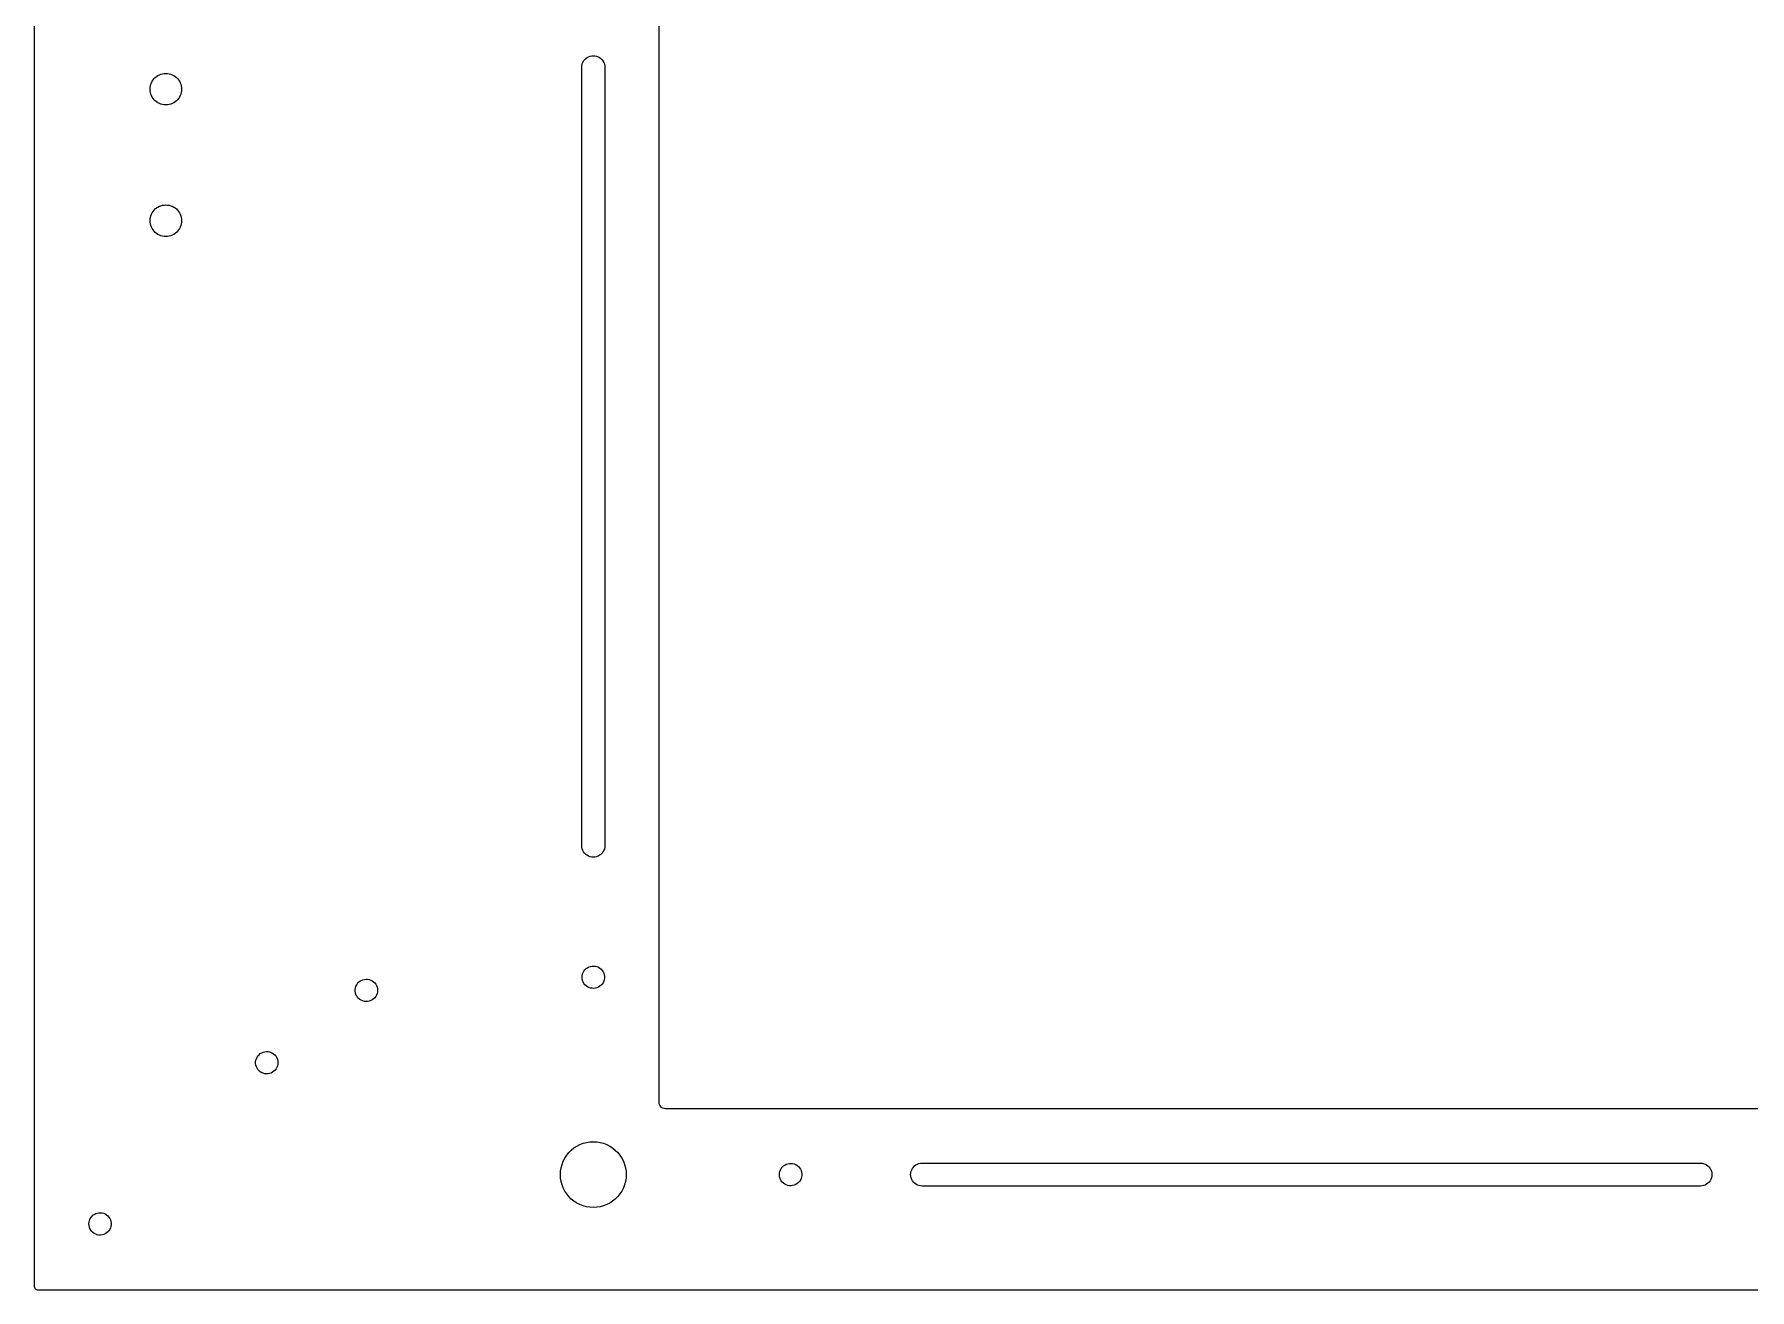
# Model space of a CAD drawing. Header units: metres. Extents: x -325 to 325, y -250 to 250.
# Drawn here: x -325 to -64.2, y -250 to -59.2 of the extents above; entities that cross this region are included whole.
import ezdxf

# ---------------------------------------------------------------- set-up
doc = ezdxf.new("R2010")
doc.units = ezdxf.units.M

msp = doc.modelspace()

# ---------------------------------------------------------------- linework, layer by layer
for p, q in [((-325, 249.5), (-325, -249.5)), ((-230, -221.5), (-230, 221.5)), ((-240.946, -62.6945), (-240.727, -62.5748)), ((-240.727, -62.5748), (-240.493, -62.4875)), ((-240.493, -62.4875), (-240.249, -62.4345)), ((-240.249, -62.4345), (-240, -62.4167)), ((-240, -62.4167), (-239.751, -62.4345)), ((-239.751, -62.4345), (-239.507, -62.4875)), ((-239.507, -62.4875), (-239.273, -62.5748)), ((-239.273, -62.5748), (-239.054, -62.6945)), ((-305.742, -65.2175), (-305.499, -65.1524)), ((-305.499, -65.1524), (-305.251, -65.1131)), ((-305.251, -65.1131), (-305, -65.1)), ((-305, -65.1), (-304.749, -65.1131)), ((-304.749, -65.1131), (-304.501, -65.1524)), ((-304.501, -65.1524), (-304.258, -65.2175)), ((-241.75, -64.1667), (-241.732, -63.9176)), ((-241.75, -182.5), (-241.75, -64.1667)), ((-241.732, -63.9176), (-241.679, -63.6736)), ((-241.679, -63.6736), (-241.592, -63.4397)), ((-241.592, -63.4397), (-241.472, -63.2205)), ((-241.472, -63.2205), (-241.323, -63.0207)), ((-241.323, -63.0207), (-241.146, -62.8441)), ((-241.146, -62.8441), (-240.946, -62.6945)), ((-239.054, -62.6945), (-238.854, -62.8441)), ((-238.854, -62.8441), (-238.677, -63.0207)), ((-238.677, -63.0207), (-238.528, -63.2205)), ((-238.528, -63.2205), (-238.408, -63.4397)), ((-238.408, -63.4397), (-238.321, -63.6736)), ((-238.321, -63.6736), (-238.268, -63.9176)), ((-238.268, -63.9176), (-238.25, -64.1667)), ((-238.25, -64.1667), (-238.25, -182.5)), ((-307.4, -67.5), (-307.387, -67.2491)), ((-307.387, -67.7509), (-307.4, -67.5)), ((-307.387, -67.2491), (-307.348, -67.001)), ((-307.348, -67.999), (-307.387, -67.7509)), ((-307.348, -67.001), (-307.283, -66.7584)), ((-307.283, -66.7584), (-307.193, -66.5238)), ((-307.193, -66.5238), (-307.078, -66.3)), ((-307.078, -66.3), (-306.942, -66.0893)), ((-306.942, -66.0893), (-306.784, -65.8941)), ((-306.784, -65.8941), (-306.606, -65.7164)), ((-306.606, -65.7164), (-306.411, -65.5583)), ((-306.411, -65.5583), (-306.2, -65.4215)), ((-306.2, -65.4215), (-305.976, -65.3075)), ((-305.976, -65.3075), (-305.742, -65.2175)), ((-304.258, -65.2175), (-304.024, -65.3075)), ((-304.024, -65.3075), (-303.8, -65.4215)), ((-303.8, -65.4215), (-303.589, -65.5583)), ((-303.589, -65.5583), (-303.394, -65.7164)), ((-303.394, -65.7164), (-303.216, -65.8941)), ((-303.216, -65.8941), (-303.058, -66.0893)), ((-303.058, -66.0893), (-302.922, -66.3)), ((-302.922, -66.3), (-302.807, -66.5238)), ((-302.807, -66.5238), (-302.717, -66.7584)), ((-302.717, -66.7584), (-302.652, -67.001)), ((-302.652, -67.001), (-302.613, -67.2491)), ((-302.613, -67.7509), (-302.652, -67.999)), ((-302.613, -67.2491), (-302.6, -67.5)), ((-302.6, -67.5), (-302.613, -67.7509)), ((-307.283, -68.2416), (-307.348, -67.999)), ((-307.193, -68.4762), (-307.283, -68.2416)), ((-307.078, -68.7), (-307.193, -68.4762)), ((-306.942, -68.9107), (-307.078, -68.7)), ((-306.784, -69.1059), (-306.942, -68.9107)), ((-306.606, -69.2835), (-306.784, -69.1059)), ((-306.411, -69.4416), (-306.606, -69.2835)), ((-306.2, -69.5785), (-306.411, -69.4416)), ((-305.976, -69.6925), (-306.2, -69.5785)), ((-305.742, -69.7825), (-305.976, -69.6925)), ((-305.499, -69.8475), (-305.742, -69.7825)), ((-305.251, -69.8869), (-305.499, -69.8475)), ((-305, -69.9), (-305.251, -69.8869)), ((-304.749, -69.8869), (-305, -69.9)), ((-304.501, -69.8475), (-304.749, -69.8869)), ((-304.258, -69.7825), (-304.501, -69.8475)), ((-304.024, -69.6925), (-304.258, -69.7825)), ((-303.8, -69.5785), (-304.024, -69.6925)), ((-303.589, -69.4416), (-303.8, -69.5785)), ((-303.394, -69.2835), (-303.589, -69.4416)), ((-303.216, -69.1059), (-303.394, -69.2835)), ((-303.058, -68.9107), (-303.216, -69.1059)), ((-302.922, -68.7), (-303.058, -68.9107)), ((-302.807, -68.4762), (-302.922, -68.7)), ((-302.717, -68.2416), (-302.807, -68.4762)), ((-302.652, -67.999), (-302.717, -68.2416)), ((-306.942, -86.0893), (-306.784, -85.8941)), ((-306.784, -85.8941), (-306.606, -85.7164)), ((-306.606, -85.7164), (-306.411, -85.5583)), ((-306.411, -85.5583), (-306.2, -85.4215)), ((-306.2, -85.4215), (-305.976, -85.3075)), ((-305.976, -85.3075), (-305.742, -85.2175)), ((-305.742, -85.2175), (-305.499, -85.1524)), ((-305.499, -85.1524), (-305.251, -85.1131)), ((-305.251, -85.1131), (-305, -85.1)), ((-305, -85.1), (-304.749, -85.1131)), ((-304.749, -85.1131), (-304.501, -85.1524)), ((-304.501, -85.1524), (-304.258, -85.2175)), ((-304.258, -85.2175), (-304.024, -85.3075)), ((-304.024, -85.3075), (-303.8, -85.4215)), ((-303.8, -85.4215), (-303.589, -85.5583)), ((-303.589, -85.5583), (-303.394, -85.7164)), ((-303.394, -85.7164), (-303.216, -85.8941)), ((-303.216, -85.8941), (-303.058, -86.0893)), ((-307.4, -87.5), (-307.387, -87.2491)), ((-307.387, -87.7509), (-307.4, -87.5)), ((-307.387, -87.2491), (-307.348, -87.001)), ((-307.348, -87.999), (-307.387, -87.7509)), ((-307.348, -87.001), (-307.283, -86.7584)), ((-307.283, -88.2416), (-307.348, -87.999)), ((-307.283, -86.7584), (-307.193, -86.5238)), ((-307.193, -88.4762), (-307.283, -88.2416)), ((-307.193, -86.5238), (-307.078, -86.3)), ((-307.078, -88.7), (-307.193, -88.4762)), ((-307.078, -86.3), (-306.942, -86.0893)), ((-303.058, -86.0893), (-302.922, -86.3)), ((-302.922, -86.3), (-302.807, -86.5238)), ((-302.807, -88.4762), (-302.922, -88.7)), ((-302.807, -86.5238), (-302.717, -86.7584)), ((-302.717, -88.2416), (-302.807, -88.4762)), ((-302.717, -86.7584), (-302.652, -87.001)), ((-302.652, -87.999), (-302.717, -88.2416)), ((-302.652, -87.001), (-302.613, -87.2491)), ((-302.613, -87.7509), (-302.652, -87.999)), ((-302.613, -87.2491), (-302.6, -87.5)), ((-302.6, -87.5), (-302.613, -87.7509)), ((-306.942, -88.9107), (-307.078, -88.7)), ((-306.784, -89.1059), (-306.942, -88.9107)), ((-306.606, -89.2835), (-306.784, -89.1059)), ((-306.411, -89.4416), (-306.606, -89.2835)), ((-306.2, -89.5785), (-306.411, -89.4416)), ((-305.976, -89.6925), (-306.2, -89.5785)), ((-305.742, -89.7825), (-305.976, -89.6925)), ((-305.499, -89.8475), (-305.742, -89.7825)), ((-305.251, -89.8869), (-305.499, -89.8475)), ((-305, -89.9), (-305.251, -89.8869)), ((-304.749, -89.8869), (-305, -89.9)), ((-304.501, -89.8475), (-304.749, -89.8869)), ((-304.258, -89.7825), (-304.501, -89.8475)), ((-304.024, -89.6925), (-304.258, -89.7825)), ((-303.8, -89.5785), (-304.024, -89.6925)), ((-303.589, -89.4416), (-303.8, -89.5785)), ((-303.394, -89.2835), (-303.589, -89.4416)), ((-303.216, -89.1059), (-303.394, -89.2835)), ((-303.058, -88.9107), (-303.216, -89.1059)), ((-302.922, -88.7), (-303.058, -88.9107)), ((-241.732, -182.749), (-241.75, -182.5)), ((-238.25, -182.5), (-238.268, -182.749)), ((-241.679, -182.993), (-241.732, -182.749)), ((-241.592, -183.227), (-241.679, -182.993)), ((-241.472, -183.446), (-241.592, -183.227)), ((-241.323, -183.646), (-241.472, -183.446)), ((-241.146, -183.823), (-241.323, -183.646)), ((-240.946, -183.972), (-241.146, -183.823)), ((-240.727, -184.092), (-240.946, -183.972)), ((-240.493, -184.179), (-240.727, -184.092)), ((-240.249, -184.232), (-240.493, -184.179)), ((-240, -184.25), (-240.249, -184.232)), ((-239.751, -184.232), (-240, -184.25)), ((-239.507, -184.179), (-239.751, -184.232)), ((-239.273, -184.092), (-239.507, -184.179)), ((-239.054, -183.972), (-239.273, -184.092)), ((-238.854, -183.823), (-239.054, -183.972)), ((-238.677, -183.646), (-238.854, -183.823)), ((-238.528, -183.446), (-238.677, -183.646)), ((-238.408, -183.227), (-238.528, -183.446)), ((-238.321, -182.993), (-238.408, -183.227)), ((-238.268, -182.749), (-238.321, -182.993)), ((-240.43, -200.855), (-240.186, -200.81)), ((-240.186, -200.81), (-239.938, -200.801)), ((-239.938, -200.801), (-239.691, -200.828)), ((-239.691, -200.828), (-239.451, -200.891)), ((-275.846, -203.461), (-275.68, -203.276)), ((-275.68, -203.276), (-275.489, -203.117)), ((-275.489, -203.117), (-275.277, -202.988)), ((-275.277, -202.988), (-275.049, -202.891)), ((-275.049, -202.891), (-274.809, -202.828)), ((-274.809, -202.828), (-274.562, -202.801)), ((-274.562, -202.801), (-274.314, -202.81)), ((-274.314, -202.81), (-274.07, -202.855)), ((-274.07, -202.855), (-273.835, -202.935)), ((-273.835, -202.935), (-273.614, -203.049)), ((-273.614, -203.049), (-273.413, -203.193)), ((-273.413, -203.193), (-273.234, -203.366)), ((-273.234, -203.366), (-273.082, -203.562)), ((-241.7, -202.5), (-241.682, -202.252)), ((-241.682, -202.748), (-241.7, -202.5)), ((-241.682, -202.252), (-241.628, -202.01)), ((-241.628, -202.99), (-241.682, -202.748)), ((-241.628, -202.01), (-241.539, -201.778)), ((-241.539, -203.222), (-241.628, -202.99)), ((-241.539, -201.778), (-241.418, -201.562)), ((-241.418, -203.438), (-241.539, -203.222)), ((-241.418, -201.562), (-241.266, -201.366)), ((-241.266, -203.634), (-241.418, -203.438)), ((-241.266, -201.366), (-241.087, -201.193)), ((-241.087, -201.193), (-240.886, -201.049)), ((-240.886, -201.049), (-240.665, -200.935)), ((-240.665, -200.935), (-240.43, -200.855)), ((-239.451, -200.891), (-239.223, -200.988)), ((-239.223, -200.988), (-239.011, -201.117)), ((-239.011, -201.117), (-238.82, -201.276)), ((-238.82, -201.276), (-238.654, -201.461)), ((-238.654, -201.461), (-238.518, -201.668)), ((-238.518, -203.332), (-238.654, -203.539)), ((-238.518, -201.668), (-238.412, -201.893)), ((-238.412, -203.107), (-238.518, -203.332)), ((-238.412, -201.893), (-238.341, -202.13)), ((-238.341, -202.87), (-238.412, -203.107)), ((-238.341, -202.13), (-238.305, -202.376)), ((-238.305, -202.624), (-238.341, -202.87)), ((-238.305, -202.376), (-238.305, -202.624)), ((-276.195, -204.376), (-276.159, -204.13)), ((-276.195, -204.624), (-276.195, -204.376)), ((-276.159, -204.87), (-276.195, -204.624)), ((-276.159, -204.13), (-276.088, -203.893)), ((-276.088, -205.107), (-276.159, -204.87)), ((-276.088, -203.893), (-275.982, -203.668)), ((-275.982, -205.332), (-276.088, -205.107)), ((-275.982, -203.668), (-275.846, -203.461)), ((-275.846, -205.539), (-275.982, -205.332)), ((-275.68, -205.724), (-275.846, -205.539)), ((-275.489, -205.883), (-275.68, -205.724)), ((-275.277, -206.012), (-275.489, -205.883)), ((-275.049, -206.109), (-275.277, -206.012)), ((-273.614, -205.951), (-273.835, -206.065)), ((-273.413, -205.807), (-273.614, -205.951)), ((-273.234, -205.634), (-273.413, -205.807)), ((-273.082, -205.438), (-273.234, -205.634)), ((-273.082, -203.562), (-272.961, -203.778)), ((-272.961, -205.222), (-273.082, -205.438)), ((-272.961, -203.778), (-272.872, -204.01)), ((-272.872, -204.99), (-272.961, -205.222)), ((-272.872, -204.01), (-272.818, -204.252)), ((-272.818, -204.748), (-272.872, -204.99)), ((-272.818, -204.252), (-272.8, -204.5)), ((-272.8, -204.5), (-272.818, -204.748)), ((-241.087, -203.807), (-241.266, -203.634)), ((-240.886, -203.951), (-241.087, -203.807)), ((-240.665, -204.065), (-240.886, -203.951)), ((-240.43, -204.145), (-240.665, -204.065)), ((-240.186, -204.19), (-240.43, -204.145)), ((-239.938, -204.199), (-240.186, -204.19)), ((-239.691, -204.172), (-239.938, -204.199)), ((-239.451, -204.109), (-239.691, -204.172)), ((-239.223, -204.012), (-239.451, -204.109)), ((-239.011, -203.883), (-239.223, -204.012)), ((-238.82, -203.724), (-239.011, -203.883)), ((-238.654, -203.539), (-238.82, -203.724)), ((-274.809, -206.172), (-275.049, -206.109)), ((-274.562, -206.199), (-274.809, -206.172)), ((-274.314, -206.19), (-274.562, -206.199)), ((-274.07, -206.145), (-274.314, -206.19)), ((-273.835, -206.065), (-274.07, -206.145)), ((-290.199, -213.891), (-289.959, -213.828)), ((-289.959, -213.828), (-289.712, -213.801)), ((-289.712, -213.801), (-289.464, -213.81)), ((-289.464, -213.81), (-289.22, -213.855)), ((-289.22, -213.855), (-288.985, -213.935)), ((-291.345, -215.376), (-291.309, -215.13)), ((-291.345, -215.624), (-291.345, -215.376)), ((-291.309, -215.87), (-291.345, -215.624)), ((-291.309, -215.13), (-291.238, -214.893)), ((-291.238, -216.107), (-291.309, -215.87)), ((-291.238, -214.893), (-291.132, -214.668)), ((-291.132, -216.332), (-291.238, -216.107)), ((-291.132, -214.668), (-290.996, -214.461)), ((-290.996, -216.539), (-291.132, -216.332)), ((-290.996, -214.461), (-290.83, -214.276)), ((-290.83, -214.276), (-290.639, -214.117)), ((-290.639, -214.117), (-290.427, -213.988)), ((-290.427, -213.988), (-290.199, -213.891)), ((-288.985, -213.935), (-288.764, -214.049)), ((-288.764, -214.049), (-288.563, -214.193)), ((-288.563, -214.193), (-288.384, -214.366)), ((-288.384, -214.366), (-288.232, -214.562)), ((-288.232, -216.438), (-288.384, -216.634)), ((-288.232, -214.562), (-288.111, -214.778)), ((-288.111, -216.222), (-288.232, -216.438)), ((-288.111, -214.778), (-288.022, -215.01)), ((-288.022, -215.99), (-288.111, -216.222)), ((-288.022, -215.01), (-287.968, -215.252)), ((-287.968, -215.748), (-288.022, -215.99)), ((-287.968, -215.252), (-287.95, -215.5)), ((-287.95, -215.5), (-287.968, -215.748)), ((-290.83, -216.724), (-290.996, -216.539)), ((-290.639, -216.883), (-290.83, -216.724)), ((-290.427, -217.012), (-290.639, -216.883)), ((-290.199, -217.109), (-290.427, -217.012)), ((-289.959, -217.172), (-290.199, -217.109)), ((-289.712, -217.199), (-289.959, -217.172)), ((-289.464, -217.19), (-289.712, -217.199)), ((-289.22, -217.145), (-289.464, -217.19)), ((-288.985, -217.065), (-289.22, -217.145)), ((-288.764, -216.951), (-288.985, -217.065)), ((-288.563, -216.807), (-288.764, -216.951)), ((-288.384, -216.634), (-288.563, -216.807)), ((-229.975, -221.723), (-230, -221.5)), ((-229.901, -221.934), (-229.975, -221.723)), ((-229.782, -222.123), (-229.901, -221.934)), ((-229.623, -222.282), (-229.782, -222.123)), ((-229.434, -222.401), (-229.623, -222.282)), ((-229.223, -222.475), (-229.434, -222.401)), ((-229, -222.5), (-229.223, -222.475)), ((229, -222.5), (-229, -222.5)), ((-244.045, -229.561), (-243.716, -229.154)), ((-243.716, -229.154), (-243.346, -228.784)), ((-243.346, -228.784), (-242.939, -228.455)), ((-242.939, -228.455), (-242.5, -228.17)), ((-242.5, -228.17), (-242.034, -227.932)), ((-242.034, -227.932), (-241.545, -227.745)), ((-241.545, -227.745), (-241.04, -227.609)), ((-241.04, -227.609), (-240.523, -227.527)), ((-240.523, -227.527), (-240, -227.5)), ((-240, -227.5), (-239.477, -227.527)), ((-239.477, -227.527), (-238.96, -227.609)), ((-238.96, -227.609), (-238.455, -227.745)), ((-238.455, -227.745), (-237.966, -227.932)), ((-237.966, -227.932), (-237.5, -228.17)), ((-237.5, -228.17), (-237.061, -228.455)), ((-237.061, -228.455), (-236.654, -228.784)), ((-236.654, -228.784), (-236.284, -229.154)), ((-236.284, -229.154), (-235.955, -229.561)), ((-245, -232.5), (-244.973, -231.977)), ((-244.973, -231.977), (-244.891, -231.46)), ((-244.891, -231.46), (-244.755, -230.955)), ((-244.755, -230.955), (-244.568, -230.466)), ((-244.568, -230.466), (-244.33, -230)), ((-244.33, -230), (-244.045, -229.561)), ((-235.955, -229.561), (-235.67, -230)), ((-235.67, -230), (-235.432, -230.466)), ((-235.432, -230.466), (-235.245, -230.955)), ((-235.245, -230.955), (-235.109, -231.46)), ((-235.109, -231.46), (-235.027, -231.977)), ((-235.027, -231.977), (-235, -232.5)), ((-211.682, -232.252), (-211.628, -232.01)), ((-211.628, -232.01), (-211.539, -231.778)), ((-211.539, -231.778), (-211.418, -231.562)), ((-211.418, -231.562), (-211.266, -231.366)), ((-211.266, -231.366), (-211.087, -231.193)), ((-211.087, -231.193), (-210.886, -231.049)), ((-210.886, -231.049), (-210.665, -230.935)), ((-210.665, -230.935), (-210.43, -230.855)), ((-210.43, -230.855), (-210.186, -230.81)), ((-210.186, -230.81), (-209.938, -230.801)), ((-209.938, -230.801), (-209.691, -230.828)), ((-209.691, -230.828), (-209.451, -230.891)), ((-209.451, -230.891), (-209.223, -230.988)), ((-209.223, -230.988), (-209.011, -231.117)), ((-209.011, -231.117), (-208.82, -231.276)), ((-208.82, -231.276), (-208.654, -231.461)), ((-208.654, -231.461), (-208.518, -231.668)), ((-208.518, -231.668), (-208.412, -231.893)), ((-208.412, -231.893), (-208.341, -232.13)), ((-208.341, -232.13), (-208.305, -232.376)), ((-191.732, -232.251), (-191.679, -232.007)), ((-191.679, -232.007), (-191.592, -231.773)), ((-191.592, -231.773), (-191.472, -231.554)), ((-191.472, -231.554), (-191.323, -231.354)), ((-191.323, -231.354), (-191.146, -231.177)), ((-191.146, -231.177), (-190.946, -231.028)), ((-190.946, -231.028), (-190.727, -230.908)), ((-190.727, -230.908), (-190.493, -230.821)), ((-190.493, -230.821), (-190.249, -230.768)), ((-190.249, -230.768), (-190, -230.75)), ((-190, -230.75), (-71.6667, -230.75)), ((-71.6667, -230.75), (-71.4176, -230.768)), ((-71.4176, -230.768), (-71.1736, -230.821)), ((-71.1736, -230.821), (-70.9397, -230.908)), ((-70.9397, -230.908), (-70.7205, -231.028)), ((-70.7205, -231.028), (-70.5207, -231.177)), ((-70.5207, -231.177), (-70.3441, -231.354)), ((-70.3441, -231.354), (-70.1945, -231.554)), ((-70.1945, -231.554), (-70.0748, -231.773)), ((-70.0748, -231.773), (-69.9875, -232.007)), ((-69.9875, -232.007), (-69.9345, -232.251)), ((-244.973, -233.023), (-245, -232.5)), ((-244.891, -233.54), (-244.973, -233.023)), ((-244.755, -234.045), (-244.891, -233.54)), ((-244.568, -234.534), (-244.755, -234.045)), ((-244.33, -235), (-244.568, -234.534)), ((-235.432, -234.534), (-235.67, -235)), ((-235.245, -234.045), (-235.432, -234.534)), ((-235.109, -233.54), (-235.245, -234.045)), ((-235.027, -233.023), (-235.109, -233.54)), ((-235, -232.5), (-235.027, -233.023)), ((-211.7, -232.5), (-211.682, -232.252)), ((-211.682, -232.748), (-211.7, -232.5)), ((-211.628, -232.99), (-211.682, -232.748)), ((-211.539, -233.222), (-211.628, -232.99)), ((-211.418, -233.438), (-211.539, -233.222)), ((-211.266, -233.634), (-211.418, -233.438)), ((-211.087, -233.807), (-211.266, -233.634)), ((-210.886, -233.951), (-211.087, -233.807)), ((-210.665, -234.065), (-210.886, -233.951)), ((-210.43, -234.145), (-210.665, -234.065)), ((-210.186, -234.19), (-210.43, -234.145)), ((-209.938, -234.199), (-210.186, -234.19)), ((-209.691, -234.172), (-209.938, -234.199)), ((-209.451, -234.109), (-209.691, -234.172)), ((-209.223, -234.012), (-209.451, -234.109)), ((-209.011, -233.883), (-209.223, -234.012)), ((-208.82, -233.724), (-209.011, -233.883)), ((-208.654, -233.539), (-208.82, -233.724)), ((-208.518, -233.332), (-208.654, -233.539)), ((-208.412, -233.107), (-208.518, -233.332)), ((-208.341, -232.87), (-208.412, -233.107)), ((-208.305, -232.624), (-208.341, -232.87)), ((-208.305, -232.376), (-208.305, -232.624)), ((-191.75, -232.5), (-191.732, -232.251)), ((-191.732, -232.749), (-191.75, -232.5)), ((-191.679, -232.993), (-191.732, -232.749)), ((-191.592, -233.227), (-191.679, -232.993)), ((-191.472, -233.446), (-191.592, -233.227)), ((-191.323, -233.646), (-191.472, -233.446)), ((-191.146, -233.823), (-191.323, -233.646)), ((-190.946, -233.972), (-191.146, -233.823)), ((-190.727, -234.092), (-190.946, -233.972)), ((-190.493, -234.179), (-190.727, -234.092)), ((-190.249, -234.232), (-190.493, -234.179)), ((-190, -234.25), (-190.249, -234.232)), ((-71.6667, -234.25), (-190, -234.25)), ((-71.4176, -234.232), (-71.6667, -234.25)), ((-71.1736, -234.179), (-71.4176, -234.232)), ((-70.9397, -234.092), (-71.1736, -234.179)), ((-70.7205, -233.972), (-70.9397, -234.092)), ((-70.5207, -233.823), (-70.7205, -233.972)), ((-70.3441, -233.646), (-70.5207, -233.823)), ((-70.1945, -233.446), (-70.3441, -233.646)), ((-70.0748, -233.227), (-70.1945, -233.446)), ((-69.9875, -232.993), (-70.0748, -233.227)), ((-69.9345, -232.749), (-69.9875, -232.993)), ((-69.9345, -232.251), (-69.9167, -232.5)), ((-69.9167, -232.5), (-69.9345, -232.749)), ((-244.045, -235.439), (-244.33, -235)), ((-243.716, -235.846), (-244.045, -235.439)), ((-243.346, -236.216), (-243.716, -235.846)), ((-242.939, -236.545), (-243.346, -236.216)), ((-242.5, -236.83), (-242.939, -236.545)), ((-242.034, -237.068), (-242.5, -236.83)), ((-241.545, -237.255), (-242.034, -237.068)), ((-241.04, -237.391), (-241.545, -237.255)), ((-238.455, -237.255), (-238.96, -237.391)), ((-237.966, -237.068), (-238.455, -237.255)), ((-237.5, -236.83), (-237.966, -237.068)), ((-237.061, -236.545), (-237.5, -236.83)), ((-236.654, -236.216), (-237.061, -236.545)), ((-236.284, -235.846), (-236.654, -236.216)), ((-235.955, -235.439), (-236.284, -235.846)), ((-235.67, -235), (-235.955, -235.439)), ((-316.7, -240), (-316.682, -239.752)), ((-316.682, -239.752), (-316.628, -239.51)), ((-316.628, -239.51), (-316.539, -239.278)), ((-316.539, -239.278), (-316.418, -239.062)), ((-316.418, -239.062), (-316.266, -238.866)), ((-316.266, -238.866), (-316.087, -238.693)), ((-316.087, -238.693), (-315.886, -238.549)), ((-315.886, -238.549), (-315.665, -238.435)), ((-315.665, -238.435), (-315.43, -238.355)), ((-315.43, -238.355), (-315.186, -238.31)), ((-315.186, -238.31), (-314.938, -238.301)), ((-314.938, -238.301), (-314.691, -238.328)), ((-314.691, -238.328), (-314.451, -238.391)), ((-314.451, -238.391), (-314.223, -238.488)), ((-314.223, -238.488), (-314.011, -238.617)), ((-314.011, -238.617), (-313.82, -238.776)), ((-313.82, -238.776), (-313.654, -238.961)), ((-313.654, -238.961), (-313.518, -239.168)), ((-313.518, -239.168), (-313.412, -239.393)), ((-313.412, -239.393), (-313.341, -239.63)), ((-313.341, -239.63), (-313.305, -239.876)), ((-313.305, -239.876), (-313.305, -240.124)), ((-240.523, -237.473), (-241.04, -237.391)), ((-240, -237.5), (-240.523, -237.473)), ((-239.477, -237.473), (-240, -237.5)), ((-238.96, -237.391), (-239.477, -237.473)), ((-316.682, -240.248), (-316.7, -240)), ((-316.628, -240.49), (-316.682, -240.248)), ((-316.539, -240.722), (-316.628, -240.49)), ((-316.418, -240.938), (-316.539, -240.722)), ((-316.266, -241.134), (-316.418, -240.938)), ((-316.087, -241.307), (-316.266, -241.134)), ((-315.886, -241.451), (-316.087, -241.307)), ((-315.665, -241.565), (-315.886, -241.451)), ((-315.43, -241.645), (-315.665, -241.565)), ((-315.186, -241.69), (-315.43, -241.645)), ((-314.938, -241.699), (-315.186, -241.69)), ((-314.691, -241.672), (-314.938, -241.699)), ((-314.451, -241.609), (-314.691, -241.672)), ((-314.223, -241.512), (-314.451, -241.609)), ((-314.011, -241.383), (-314.223, -241.512)), ((-313.82, -241.224), (-314.011, -241.383)), ((-313.654, -241.039), (-313.82, -241.224)), ((-313.518, -240.832), (-313.654, -241.039)), ((-313.412, -240.607), (-313.518, -240.832)), ((-313.341, -240.37), (-313.412, -240.607)), ((-313.305, -240.124), (-313.341, -240.37)), ((-325, -249.5), (-324.962, -249.691)), ((-324.962, -249.691), (-324.854, -249.854)), ((-324.854, -249.854), (-324.691, -249.962)), ((-324.691, -249.962), (-324.5, -250)), ((-324.5, -250), (324.5, -250))]:
    msp.add_line(p, q)

doc.saveas('drawing.dxf')
